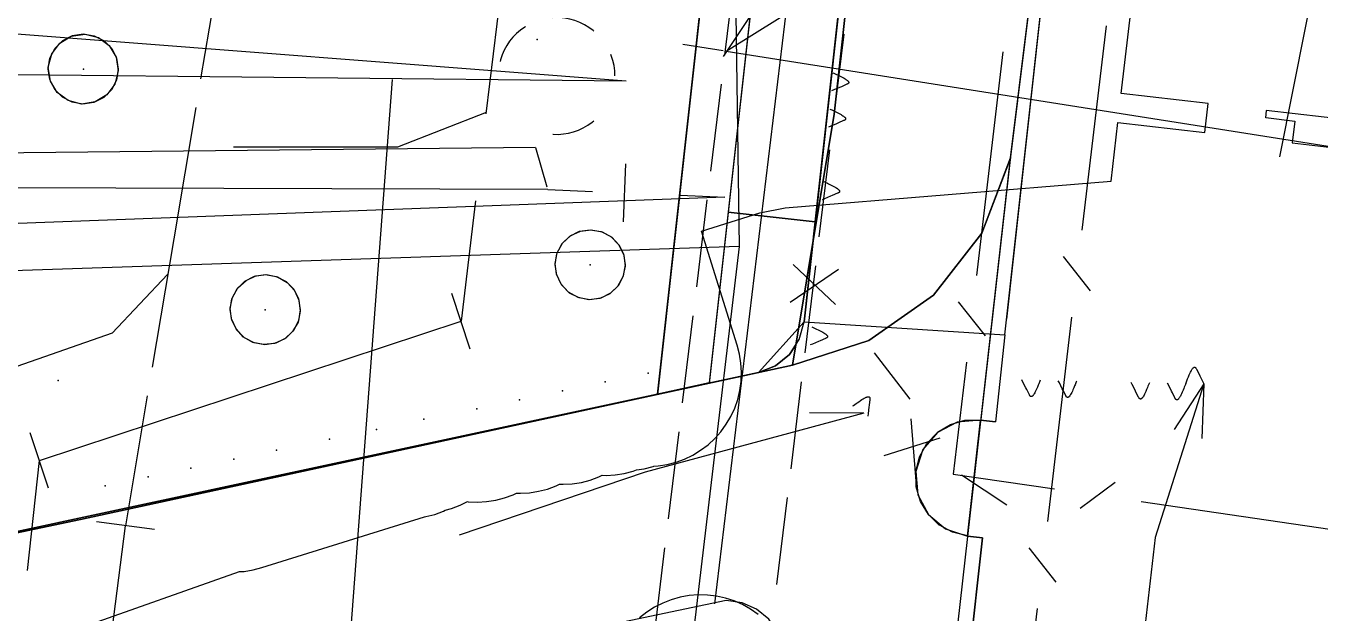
# Model space of a CAD drawing. Header units: metres. Extents: x 4550 to 4731, y 10605 to 11772.
# Drawn here: x 4657.37 to 4679.54, y 11535.86 to 11545.92 of the extents above; entities that cross this region are included whole.
import ezdxf

# ---------------------------------------------------------------- set-up
doc = ezdxf.new("R2010")
doc.units = ezdxf.units.M
for name, color, linetype in [('CURB', 7, 'Continuous'), ('ELECTR_CABLE', 7, 'Continuous'), ('ELECTR_CABLE_COMM', 7, 'Continuous'), ('GAS', 7, 'Continuous'), ('GRASS', 7, 'Continuous'), ('GROUND', 7, 'Continuous'), ('LAMP', 7, 'Continuous'), ('ROAD', 7, 'Continuous'), ('SEWER', 7, 'Continuous'), ('SIDEWALK_PATH', 7, 'Continuous'), ('TREE', 7, 'Continuous'), ('WATER_PIPELINE', 7, 'Continuous')]:
    doc.layers.add(name, color=color, linetype=linetype)

msp = doc.modelspace()

# ---------------------------------------------------------------- linework, layer by layer
at = {"layer": 'CURB'}
for points in [[(4670, 11555.928), (4668.189, 11539.599)], [(4670.856, 11555.833), (4669.076, 11539.791)], [(4670.702, 11540.848), (4672.349, 11555.697)], [(4674.173, 11540.893), (4674.855, 11547.051)], [(4669.918, 11539.981), (4670.702, 11540.848)], [(4651.169, 11535.962), (4669.918, 11539.981)], [(4673.758, 11537.15), (4673.501, 11537.178), (4673.721, 11539.166), (4673.978, 11539.137)], [(4672.907, 11529.466), (4673.758, 11537.15)]]:
    msp.add_lwpolyline(points, dxfattribs=at)
at = {"layer": 'ELECTR_CABLE'}
for points in [[(4661.112, 11549.457), (4660.73, 11547.187), (4660.363, 11545.01)], [(4665.498, 11546.472), (4665.251, 11544.409)], [(4671.195, 11545.115), (4671.208, 11545.108), (4671.255, 11545.087), (4671.276, 11545.077), (4671.307, 11545.062), (4671.341, 11545.045), (4671.364, 11545.033), (4671.386, 11545.021), (4671.402, 11545.011), (4671.418, 11545.001), (4671.428, 11544.994), (4671.435, 11544.988), (4671.442, 11544.983), (4671.445, 11544.98), (4671.448, 11544.978), (4671.452, 11544.973), (4671.455, 11544.97), (4671.457, 11544.967), (4671.459, 11544.964), (4671.461, 11544.962), (4671.463, 11544.958), (4671.464, 11544.956), (4671.464, 11544.954), (4671.465, 11544.953), (4671.465, 11544.951), (4671.465, 11544.95), (4671.465, 11544.948), (4671.465, 11544.946), (4671.465, 11544.944), (4671.465, 11544.943), (4671.465, 11544.942), (4671.464, 11544.941), (4671.464, 11544.94), (4671.463, 11544.939), (4671.463, 11544.937), (4671.462, 11544.936), (4671.461, 11544.934), (4671.46, 11544.933), (4671.459, 11544.932), (4671.458, 11544.931), (4671.457, 11544.93), (4671.455, 11544.929), (4671.454, 11544.928), (4671.452, 11544.926), (4671.45, 11544.925), (4671.447, 11544.923), (4671.443, 11544.921), (4671.439, 11544.919), (4671.431, 11544.916), (4671.34, 11544.876), (4671.309, 11544.863), (4671.208, 11544.82), (4671.169, 11544.804)], [(4660.28, 11544.517), (4659.902, 11542.271), (4659.531, 11540.071)], [(4671.143, 11544.493), (4671.157, 11544.486), (4671.203, 11544.465), (4671.224, 11544.455), (4671.255, 11544.44), (4671.289, 11544.423), (4671.312, 11544.411), (4671.334, 11544.399), (4671.35, 11544.389), (4671.366, 11544.379), (4671.376, 11544.372), (4671.384, 11544.366), (4671.39, 11544.361), (4671.393, 11544.358), (4671.396, 11544.356), (4671.401, 11544.351), (4671.403, 11544.348), (4671.405, 11544.345), (4671.407, 11544.343), (4671.409, 11544.34), (4671.411, 11544.336), (4671.412, 11544.334), (4671.412, 11544.332), (4671.413, 11544.331), (4671.413, 11544.329), (4671.413, 11544.328), (4671.414, 11544.326), (4671.413, 11544.324), (4671.413, 11544.322), (4671.413, 11544.321), (4671.413, 11544.32), (4671.413, 11544.319), (4671.412, 11544.318), (4671.412, 11544.317), (4671.411, 11544.315), (4671.41, 11544.314), (4671.409, 11544.312), (4671.408, 11544.311), (4671.407, 11544.31), (4671.406, 11544.309), (4671.405, 11544.308), (4671.404, 11544.307), (4671.402, 11544.306), (4671.4, 11544.304), (4671.398, 11544.303), (4671.395, 11544.301), (4671.391, 11544.299), (4671.387, 11544.297), (4671.379, 11544.294), (4671.288, 11544.254), (4671.258, 11544.241), (4671.157, 11544.199), (4671.117, 11544.182)], [(4665.253, 11544.431), (4663.736, 11543.837), (4660.924, 11543.837)], [(4671.039, 11543.249), (4671.053, 11543.243), (4671.1, 11543.221), (4671.12, 11543.211), (4671.151, 11543.196), (4671.185, 11543.179), (4671.209, 11543.167), (4671.231, 11543.155), (4671.247, 11543.146), (4671.263, 11543.135), (4671.272, 11543.129), (4671.28, 11543.123), (4671.287, 11543.117), (4671.29, 11543.115), (4671.292, 11543.112), (4671.297, 11543.107), (4671.3, 11543.104), (4671.302, 11543.102), (4671.304, 11543.099), (4671.305, 11543.096), (4671.307, 11543.093), (4671.308, 11543.09), (4671.309, 11543.089), (4671.309, 11543.087), (4671.31, 11543.086), (4671.31, 11543.084), (4671.31, 11543.082), (4671.31, 11543.08), (4671.31, 11543.078), (4671.31, 11543.078), (4671.309, 11543.076), (4671.309, 11543.075), (4671.309, 11543.074), (4671.308, 11543.073), (4671.307, 11543.072), (4671.307, 11543.07), (4671.305, 11543.069), (4671.304, 11543.067), (4671.304, 11543.067), (4671.302, 11543.065), (4671.301, 11543.064), (4671.3, 11543.063), (4671.299, 11543.062), (4671.296, 11543.06), (4671.294, 11543.059), (4671.291, 11543.057), (4671.287, 11543.055), (4671.283, 11543.053), (4671.276, 11543.05), (4671.184, 11543.01), (4671.154, 11542.998), (4671.053, 11542.955), (4671.013, 11542.938)], [(4665.073, 11542.92), (4664.826, 11540.857)], [(4671.241, 11541.144), (4670.512, 11541.829)], [(4659.796, 11541.657), (4658.847, 11540.653), (4654.417, 11539.108)], [(4671.289, 11541.742), (4670.461, 11541.181)], [(4664.982, 11540.382), (4664.669, 11541.332)], [(4657.602, 11538.471), (4664.826, 11540.857)], [(4670.832, 11540.762), (4670.846, 11540.755), (4670.892, 11540.734), (4670.913, 11540.724), (4670.944, 11540.709), (4670.978, 11540.692), (4671.001, 11540.68), (4671.024, 11540.668), (4671.04, 11540.658), (4671.055, 11540.648), (4671.065, 11540.641), (4671.073, 11540.635), (4671.08, 11540.63), (4671.082, 11540.627), (4671.085, 11540.625), (4671.09, 11540.62), (4671.093, 11540.617), (4671.095, 11540.614), (4671.097, 11540.611), (4671.098, 11540.609), (4671.1, 11540.605), (4671.101, 11540.603), (4671.102, 11540.601), (4671.102, 11540.6), (4671.102, 11540.598), (4671.103, 11540.597), (4671.103, 11540.595), (4671.103, 11540.593), (4671.103, 11540.591), (4671.102, 11540.59), (4671.102, 11540.589), (4671.102, 11540.588), (4671.101, 11540.587), (4671.101, 11540.586), (4671.1, 11540.584), (4671.099, 11540.583), (4671.098, 11540.581), (4671.097, 11540.58), (4671.096, 11540.579), (4671.095, 11540.578), (4671.094, 11540.577), (4671.093, 11540.576), (4671.092, 11540.575), (4671.089, 11540.573), (4671.087, 11540.572), (4671.084, 11540.57), (4671.08, 11540.568), (4671.076, 11540.566), (4671.069, 11540.563), (4670.977, 11540.523), (4670.947, 11540.51), (4670.846, 11540.467), (4670.806, 11540.451)], [(4672.52, 11539.521), (4671.91, 11540.314)], [(4677.239, 11539.791), (4677.245, 11539.805), (4677.264, 11539.853), (4677.272, 11539.874), (4677.285, 11539.906), (4677.3, 11539.941), (4677.311, 11539.965), (4677.322, 11539.988), (4677.33, 11540.004), (4677.339, 11540.021), (4677.345, 11540.031), (4677.351, 11540.039), (4677.356, 11540.046), (4677.358, 11540.049), (4677.361, 11540.052), (4677.365, 11540.057), (4677.368, 11540.06), (4677.371, 11540.062), (4677.373, 11540.064), (4677.376, 11540.066), (4677.379, 11540.068), (4677.381, 11540.069), (4677.383, 11540.07), (4677.384, 11540.07), (4677.386, 11540.071), (4677.387, 11540.071), (4677.39, 11540.071), (4677.391, 11540.071), (4677.393, 11540.071), (4677.394, 11540.071), (4677.395, 11540.071), (4677.396, 11540.071), (4677.397, 11540.07), (4677.399, 11540.07), (4677.4, 11540.069), (4677.402, 11540.068), (4677.403, 11540.067), (4677.405, 11540.066), (4677.405, 11540.066), (4677.407, 11540.065), (4677.408, 11540.063), (4677.409, 11540.062), (4677.41, 11540.061), (4677.412, 11540.059), (4677.413, 11540.057), (4677.415, 11540.054), (4677.418, 11540.05), (4677.42, 11540.046), (4677.424, 11540.039), (4677.469, 11539.95), (4677.483, 11539.921), (4677.532, 11539.822), (4677.551, 11539.784)], [(4674.744, 11539.846), (4674.738, 11539.832), (4674.72, 11539.784), (4674.711, 11539.763), (4674.698, 11539.731), (4674.683, 11539.696), (4674.673, 11539.672), (4674.662, 11539.649), (4674.653, 11539.633), (4674.644, 11539.616), (4674.638, 11539.606), (4674.633, 11539.598), (4674.627, 11539.591), (4674.625, 11539.588), (4674.623, 11539.585), (4674.618, 11539.58), (4674.615, 11539.577), (4674.613, 11539.575), (4674.61, 11539.573), (4674.608, 11539.571), (4674.604, 11539.569), (4674.602, 11539.568), (4674.601, 11539.567), (4674.599, 11539.567), (4674.597, 11539.566), (4674.596, 11539.566), (4674.594, 11539.566), (4674.592, 11539.566), (4674.59, 11539.566), (4674.589, 11539.566), (4674.588, 11539.566), (4674.587, 11539.566), (4674.586, 11539.567), (4674.585, 11539.567), (4674.583, 11539.568), (4674.582, 11539.568), (4674.58, 11539.569), (4674.579, 11539.57), (4674.578, 11539.571), (4674.577, 11539.572), (4674.576, 11539.573), (4674.574, 11539.574), (4674.574, 11539.575), (4674.571, 11539.578), (4674.57, 11539.58), (4674.568, 11539.583), (4674.566, 11539.587), (4674.564, 11539.59), (4674.56, 11539.598), (4674.515, 11539.687), (4674.5, 11539.716), (4674.451, 11539.814), (4674.432, 11539.853)], [(4675.368, 11539.832), (4675.362, 11539.818), (4675.344, 11539.77), (4675.335, 11539.749), (4675.322, 11539.717), (4675.307, 11539.682), (4675.297, 11539.658), (4675.286, 11539.635), (4675.277, 11539.619), (4675.268, 11539.602), (4675.262, 11539.592), (4675.256, 11539.584), (4675.251, 11539.577), (4675.249, 11539.574), (4675.247, 11539.571), (4675.242, 11539.566), (4675.239, 11539.563), (4675.237, 11539.561), (4675.234, 11539.559), (4675.231, 11539.557), (4675.228, 11539.555), (4675.226, 11539.554), (4675.224, 11539.553), (4675.223, 11539.553), (4675.221, 11539.552), (4675.22, 11539.552), (4675.218, 11539.552), (4675.216, 11539.552), (4675.214, 11539.552), (4675.213, 11539.552), (4675.212, 11539.552), (4675.211, 11539.552), (4675.21, 11539.553), (4675.209, 11539.553), (4675.207, 11539.554), (4675.206, 11539.555), (4675.204, 11539.556), (4675.203, 11539.557), (4675.202, 11539.557), (4675.201, 11539.558), (4675.199, 11539.559), (4675.198, 11539.561), (4675.197, 11539.562), (4675.195, 11539.564), (4675.194, 11539.566), (4675.192, 11539.569), (4675.189, 11539.573), (4675.187, 11539.577), (4675.184, 11539.584), (4675.139, 11539.673), (4675.124, 11539.702), (4675.075, 11539.801), (4675.056, 11539.839)], [(4676.616, 11539.805), (4676.61, 11539.79), (4676.591, 11539.743), (4676.583, 11539.722), (4676.57, 11539.69), (4676.555, 11539.654), (4676.544, 11539.631), (4676.533, 11539.608), (4676.525, 11539.591), (4676.516, 11539.575), (4676.51, 11539.565), (4676.504, 11539.557), (4676.499, 11539.549), (4676.497, 11539.547), (4676.494, 11539.544), (4676.49, 11539.539), (4676.487, 11539.536), (4676.485, 11539.534), (4676.482, 11539.531), (4676.479, 11539.53), (4676.476, 11539.528), (4676.474, 11539.526), (4676.472, 11539.526), (4676.471, 11539.525), (4676.469, 11539.525), (4676.468, 11539.524), (4676.466, 11539.524), (4676.464, 11539.524), (4676.462, 11539.524), (4676.461, 11539.524), (4676.46, 11539.525), (4676.459, 11539.525), (4676.458, 11539.525), (4676.456, 11539.526), (4676.455, 11539.526), (4676.454, 11539.527), (4676.452, 11539.528), (4676.45, 11539.529), (4676.45, 11539.53), (4676.448, 11539.531), (4676.447, 11539.532), (4676.446, 11539.533), (4676.445, 11539.534), (4676.443, 11539.537), (4676.442, 11539.538), (4676.44, 11539.541), (4676.437, 11539.545), (4676.435, 11539.549), (4676.431, 11539.556), (4676.386, 11539.645), (4676.372, 11539.675), (4676.323, 11539.773), (4676.304, 11539.811)], [(4677.551, 11539.784), (4676.715, 11537.154), (4676.543, 11535.668)], [(4677.239, 11539.791), (4677.234, 11539.777), (4677.215, 11539.729), (4677.207, 11539.708), (4677.194, 11539.676), (4677.179, 11539.641), (4677.168, 11539.617), (4677.157, 11539.594), (4677.149, 11539.577), (4677.139, 11539.561), (4677.133, 11539.551), (4677.128, 11539.543), (4677.123, 11539.536), (4677.121, 11539.533), (4677.118, 11539.53), (4677.114, 11539.525), (4677.111, 11539.522), (4677.108, 11539.52), (4677.106, 11539.518), (4677.103, 11539.516), (4677.1, 11539.514), (4677.097, 11539.513), (4677.096, 11539.512), (4677.094, 11539.511), (4677.093, 11539.511), (4677.091, 11539.511), (4677.089, 11539.51), (4677.088, 11539.51), (4677.086, 11539.51), (4677.085, 11539.511), (4677.084, 11539.511), (4677.083, 11539.511), (4677.081, 11539.511), (4677.08, 11539.512), (4677.079, 11539.512), (4677.077, 11539.513), (4677.076, 11539.514), (4677.074, 11539.515), (4677.073, 11539.516), (4677.072, 11539.517), (4677.071, 11539.518), (4677.07, 11539.519), (4677.069, 11539.52), (4677.067, 11539.523), (4677.065, 11539.525), (4677.063, 11539.528), (4677.061, 11539.531), (4677.059, 11539.535), (4677.055, 11539.543), (4677.01, 11539.631), (4676.996, 11539.661), (4676.947, 11539.759), (4676.928, 11539.798)], [(4677.551, 11539.784), (4677.04, 11539.002)], [(4677.551, 11539.784), (4677.516, 11538.851)], [(4659.448, 11539.578), (4659.074, 11537.355)], [(4671.537, 11539.409), (4671.549, 11539.417), (4671.591, 11539.447), (4671.61, 11539.46), (4671.638, 11539.48), (4671.67, 11539.502), (4671.691, 11539.516), (4671.713, 11539.529), (4671.729, 11539.538), (4671.746, 11539.547), (4671.756, 11539.552), (4671.765, 11539.556), (4671.774, 11539.559), (4671.777, 11539.561), (4671.781, 11539.562), (4671.787, 11539.563), (4671.791, 11539.564), (4671.794, 11539.565), (4671.798, 11539.565), (4671.801, 11539.565), (4671.805, 11539.565), (4671.807, 11539.565), (4671.809, 11539.565), (4671.811, 11539.564), (4671.812, 11539.564), (4671.814, 11539.563), (4671.815, 11539.562), (4671.817, 11539.561), (4671.819, 11539.56), (4671.819, 11539.56), (4671.82, 11539.559), (4671.821, 11539.558), (4671.822, 11539.557), (4671.822, 11539.556), (4671.823, 11539.555), (4671.824, 11539.554), (4671.825, 11539.552), (4671.826, 11539.55), (4671.826, 11539.549), (4671.826, 11539.548), (4671.827, 11539.546), (4671.827, 11539.544), (4671.827, 11539.543), (4671.828, 11539.54), (4671.828, 11539.537), (4671.828, 11539.534), (4671.828, 11539.529), (4671.827, 11539.525), (4671.827, 11539.517), (4671.816, 11539.418), (4671.812, 11539.385), (4671.8, 11539.276), (4671.795, 11539.233)], [(4671.725, 11539.281), (4667.979, 11538.27), (4664.79, 11537.192)], [(4671.725, 11539.281), (4670.791, 11539.288)], [(4672.527, 11539.188), (4672.609, 11538.191)], [(4657.759, 11537.996), (4657.445, 11538.946)], [(4673.024, 11538.853), (4672.07, 11538.555)], [(4657.396, 11536.59), (4657.602, 11538.471)], [(4673.398, 11538.227), (4674.177, 11537.712)], [(4659.57, 11537.291), (4658.578, 11537.419)], [(4658.582, 11533.52), (4659.074, 11537.355)]]:
    msp.add_lwpolyline(points, dxfattribs=at)
at = {"layer": 'ELECTR_CABLE_COMM'}
for points in [[(4675.466, 11542.418), (4675.881, 11545.917)], [(4674.108, 11545.472), (4673.657, 11541.644)], [(4675.61, 11541.379), (4675.146, 11541.967)], [(4673.338, 11541.193), (4673.802, 11540.605)], [(4674.875, 11537.429), (4675.29, 11540.928)], [(4673.482, 11540.154), (4673.257, 11538.24)], [(4673.257, 11538.24), (4674.99, 11537.986)], [(4675.431, 11537.653), (4676.033, 11538.101)], [(4676.474, 11537.768), (4679.94, 11537.26)], [(4675.018, 11536.39), (4674.555, 11536.979)], [(4674.283, 11532.44), (4674.698, 11535.939)]]:
    msp.add_lwpolyline(points, dxfattribs=at)
at = {"layer": 'GAS'}
for points in [[(4658.319, 11535.612), (4661.03, 11536.569), (4661.106, 11536.573), (4661.261, 11536.598), (4661.413, 11536.637), (4664.198, 11537.508), (4664.223, 11537.511), (4664.375, 11537.55), (4664.523, 11537.604), (4664.553, 11537.619), (4664.661, 11537.652), (4664.809, 11537.706), (4664.936, 11537.768), (4664.949, 11537.766), (4665.106, 11537.76), (4665.262, 11537.769), (4665.418, 11537.793), (4665.57, 11537.832), (4665.717, 11537.887), (4665.774, 11537.914), (4665.84, 11537.912), (4665.996, 11537.921), (4666.152, 11537.945), (4666.304, 11537.984), (4666.451, 11538.039), (4666.51, 11538.067), (4666.574, 11538.065), (4666.73, 11538.074), (4666.886, 11538.098), (4667.038, 11538.137), (4667.185, 11538.192), (4667.242, 11538.219), (4667.309, 11538.217), (4667.465, 11538.226), (4667.621, 11538.25), (4667.773, 11538.289), (4667.83, 11538.31), (4667.964, 11538.331), (4668.116, 11538.371), (4668.125, 11538.374), (4668.199, 11538.379), (4668.355, 11538.403), (4668.507, 11538.442), (4668.654, 11538.497), (4668.795, 11538.565), (4668.929, 11538.647), (4669.055, 11538.741), (4669.17, 11538.848), (4669.275, 11538.965), (4669.367, 11539.092), (4669.447, 11539.227), (4669.513, 11539.37), (4669.564, 11539.518), (4669.601, 11539.671), (4669.623, 11539.826), (4669.629, 11539.983), (4669.62, 11540.14), (4669.596, 11540.295), (4669.556, 11540.447), (4668.945, 11542.402), (4669.945, 11542.715), (4670.378, 11542.799), (4675.96, 11543.26), (4676.078, 11544.264), (4677.568, 11544.089), (4677.626, 11544.586), (4676.136, 11544.761), (4676.55, 11548.288)], [(4680.109, 11544.295), (4678.619, 11544.469), (4678.605, 11544.343), (4678.61, 11544.345), (4679.106, 11544.287), (4679.062, 11543.914), (4679.938, 11543.811)], [(4669.913, 11535.837), (4669.784, 11535.927), (4669.647, 11536.003), (4669.503, 11536.066), (4669.354, 11536.115), (4669.201, 11536.148), (4669.045, 11536.167), (4668.888, 11536.17), (4668.731, 11536.157), (4668.576, 11536.13), (4668.425, 11536.087), (4668.279, 11536.03), (4668.139, 11535.959), (4668.007, 11535.874), (4667.884, 11535.777)]]:
    msp.add_lwpolyline(points, dxfattribs=at)
at = {"layer": 'GRASS'}
for points in [[(4672.467, 11555.731), (4657.455, 11557.391), (4637.577, 11559.12), (4636.558, 11563.223), (4634.646, 11563.115), (4639.93, 11549.03), (4640.672, 11548.083), (4646.17, 11537.627), (4650.721, 11535.866), (4658.302, 11537.463), (4670.501, 11540.106), (4671.215, 11544.406)], [(4668.19, 11539.61), (4670, 11555.928), (4670.857, 11555.844), (4669.077, 11539.8)], [(4669.964, 11547.794), (4669.401, 11542.725), (4670.892, 11542.559), (4671.454, 11547.628)], [(4658.952, 11545.175), (4658.921, 11544.987), (4658.835, 11544.823), (4658.703, 11544.692), (4658.534, 11544.607), (4658.346, 11544.579), (4658.163, 11544.609), (4657.998, 11544.694), (4657.864, 11544.829), (4657.779, 11544.999), (4657.752, 11545.182), (4657.782, 11545.365), (4657.869, 11545.534), (4658.004, 11545.668), (4658.17, 11545.75), (4658.353, 11545.779), (4658.541, 11545.748), (4658.709, 11545.66), (4658.839, 11545.528), (4658.923, 11545.363)], [(4658.951, 11545.148), (4658.892, 11544.918), (4658.754, 11544.734), (4658.557, 11544.615), (4658.322, 11544.579), (4658.091, 11544.638), (4657.907, 11544.776), (4657.788, 11544.973), (4657.753, 11545.209), (4657.811, 11545.44), (4657.949, 11545.624), (4658.146, 11545.742), (4658.382, 11545.778), (4658.613, 11545.719), (4658.797, 11545.581), (4658.916, 11545.384)], [(4669.077, 11539.8), (4669.918, 11539.981), (4670.211, 11540.094), (4670.45, 11540.288), (4670.619, 11540.545), (4670.702, 11540.848), (4670.892, 11542.559), (4669.401, 11542.725)], [(4667.636, 11541.822), (4667.604, 11541.635), (4667.519, 11541.47), (4667.387, 11541.339), (4667.218, 11541.254), (4667.03, 11541.226), (4666.847, 11541.256), (4666.682, 11541.341), (4666.548, 11541.476), (4666.463, 11541.646), (4666.436, 11541.83), (4666.465, 11542.013), (4666.553, 11542.181), (4666.688, 11542.315), (4666.854, 11542.398), (4667.037, 11542.426), (4667.225, 11542.395), (4667.393, 11542.308), (4667.523, 11542.175), (4667.607, 11542.01)], [(4667.635, 11541.803), (4667.598, 11541.617), (4667.507, 11541.455), (4667.372, 11541.329), (4667.199, 11541.249), (4667.011, 11541.226), (4666.829, 11541.263), (4666.667, 11541.353), (4666.537, 11541.492), (4666.458, 11541.664), (4666.436, 11541.848), (4666.472, 11542.03), (4666.564, 11542.196), (4666.703, 11542.325), (4666.872, 11542.403), (4667.056, 11542.425), (4667.242, 11542.389), (4667.408, 11542.296), (4667.534, 11542.16), (4667.612, 11541.992)], [(4662.069, 11541.03), (4662.031, 11540.844), (4661.939, 11540.682), (4661.803, 11540.557), (4661.63, 11540.478), (4661.441, 11540.457), (4661.26, 11540.494), (4661.098, 11540.585), (4660.969, 11540.725), (4660.891, 11540.898), (4660.87, 11541.083), (4660.907, 11541.264), (4661, 11541.43), (4661.141, 11541.558), (4661.31, 11541.634), (4661.494, 11541.656), (4661.68, 11541.618), (4661.845, 11541.524), (4661.97, 11541.387), (4662.048, 11541.218)], [(4662.07, 11541.052), (4662.039, 11540.865), (4661.953, 11540.7), (4661.821, 11540.57), (4661.652, 11540.484), (4661.464, 11540.456), (4661.281, 11540.487), (4661.116, 11540.572), (4660.982, 11540.707), (4660.897, 11540.876), (4660.87, 11541.06), (4660.9, 11541.243), (4660.987, 11541.412), (4661.122, 11541.545), (4661.288, 11541.628), (4661.471, 11541.656), (4661.659, 11541.626), (4661.827, 11541.538), (4661.958, 11541.406), (4662.041, 11541.24)], [(4669.364, 11536.076), (4660.249, 11534.16), (4660.153, 11534.129), (4660.065, 11534.08), (4659.99, 11534.014), (4659.928, 11533.934), (4669.304, 11535.69), (4669.546, 11535.672), (4669.786, 11535.638), (4670.023, 11535.59), (4670.257, 11535.526), (4670.098, 11535.754), (4669.888, 11535.927), (4669.639, 11536.037)]]:
    msp.add_lwpolyline(points, close=True, dxfattribs=at)
msp.add_lwpolyline([(4651.169, 11535.962), (4668.19, 11539.61), (4670, 11555.929), (4662.858, 11556.632), (4663.339, 11560.195), (4663.346, 11560.392), (4663.315, 11560.584), (4663.247, 11560.767), (4663.144, 11560.935), (4663.01, 11561.079), (4662.851, 11561.193), (4662.674, 11561.274), (4662.482, 11561.32), (4661.131, 11561.502), (4660.735, 11561.477), (4660.391, 11561.307), (4660.136, 11561.022), (4660.006, 11560.647), (4659.5, 11556.963), (4638.408, 11559.041)], dxfattribs=at)
at = {"layer": 'GROUND'}
msp.add_lwpolyline([(4638.408, 11559.041), (4659.5, 11556.963), (4659.527, 11557.162), (4662.879, 11556.791), (4662.858, 11556.632), (4672.349, 11555.697), (4670.86, 11542.271), (4670.558, 11540.452), (4670.45, 11540.288), (4670.211, 11540.094), (4669.918, 11539.981), (4651.169, 11535.962)], dxfattribs=at)
at = {"layer": 'LAMP'}
msp.add_point((4657.924, 11539.842), dxfattribs=at)
at = {"layer": 'ROAD'}
msp.add_lwpolyline([(4672.945, 11532.21), (4673.506, 11537.168), (4673.505, 11537.172), (4673.504, 11537.175), (4673.501, 11537.178), (4673.498, 11537.179), (4673.245, 11537.242), (4673.244, 11537.242), (4673.019, 11537.367), (4673.018, 11537.367), (4672.832, 11537.545), (4672.831, 11537.546), (4672.695, 11537.77), (4672.694, 11537.772), (4672.622, 11538.023), (4672.622, 11538.024), (4672.617, 11538.282), (4672.617, 11538.283), (4672.678, 11538.533), (4672.678, 11538.535), (4672.804, 11538.764), (4672.805, 11538.765), (4672.987, 11538.954), (4672.988, 11538.955), (4673.208, 11539.088), (4673.209, 11539.089), (4673.457, 11539.161), (4673.458, 11539.161), (4673.72, 11539.166), (4673.721, 11539.166), (4673.722, 11539.166), (4673.725, 11539.167), (4673.729, 11539.168), (4673.731, 11539.171), (4673.733, 11539.175), (4674.236, 11543.629), (4676.264, 11559.941)], dxfattribs=at)
at = {"layer": 'SEWER'}
for points in [[(4669.17, 11536.019), (4672.212, 11561.191)], [(4669.521, 11546.906), (4669.339, 11545.417)], [(4671.203, 11544.288), (4671.385, 11545.777)], [(4669.279, 11544.92), (4669.098, 11543.431)], [(4670.961, 11542.303), (4671.143, 11543.792)], [(4669.037, 11542.935), (4668.856, 11541.446)], [(4670.719, 11540.317), (4670.901, 11541.806)], [(4668.795, 11540.95), (4668.614, 11539.461)], [(4670.477, 11538.332), (4670.659, 11539.821)], [(4668.554, 11538.964), (4668.372, 11537.475)], [(4670.235, 11536.347), (4670.417, 11537.836)], [(4668.312, 11536.979), (4668.131, 11535.49)]]:
    msp.add_lwpolyline(points, dxfattribs=at)
at = {"layer": 'SIDEWALK_PATH'}
for points in [[(4633.761, 11564.497), (4634.619, 11564.801), (4635.404, 11565.261), (4636.096, 11565.865), (4636.558, 11563.223), (4637.577, 11559.12), (4657.455, 11557.391), (4672.467, 11555.731), (4671.215, 11544.406), (4670.501, 11540.106), (4671.813, 11540.528), (4672.918, 11541.303), (4673.749, 11542.366), (4674.24, 11543.655), (4676.443, 11561.382), (4676.92, 11566.177), (4677.431, 11569.536), (4678.471, 11577.557)], [(4672.945, 11532.209), (4674.239, 11543.652), (4673.748, 11542.364), (4672.917, 11541.302), (4671.812, 11540.528), (4670.5, 11540.106), (4658.302, 11537.463), (4650.721, 11535.866), (4646.17, 11537.627), (4640.672, 11548.083), (4639.93, 11549.03), (4634.646, 11563.115), (4636.558, 11563.223), (4636.096, 11565.865), (4635.405, 11565.261), (4634.619, 11564.802), (4633.762, 11564.497)], [(4651.169, 11535.962), (4669.918, 11539.981), (4670.211, 11540.094), (4670.45, 11540.288), (4670.619, 11540.545), (4670.702, 11540.848), (4674.143, 11540.623), (4673.978, 11539.137), (4673.721, 11539.166), (4673.325, 11539.131), (4672.986, 11538.953), (4672.738, 11538.66), (4672.617, 11538.282), (4672.652, 11537.887), (4672.83, 11537.547), (4673.122, 11537.299), (4673.501, 11537.178), (4673.758, 11537.15), (4673.287, 11532.923)]]:
    msp.add_lwpolyline(points, dxfattribs=at)
msp.add_lwpolyline([(4676.27, 11559.819), (4676.219, 11560.791), (4675.871, 11561.676), (4675.265, 11562.407), (4674.437, 11562.921), (4674.214, 11562.984), (4673.984, 11562.994), (4673.758, 11562.952), (4673.546, 11562.858), (4673.361, 11562.717), (4673.215, 11562.54), (4673.113, 11562.334), (4673.061, 11562.107), (4672.349, 11555.697), (4670.702, 11540.848), (4674.143, 11540.623), (4674.409, 11543.042)], close=True, dxfattribs=at)
at = {"layer": 'TREE'}
for p in [(4666.126, 11545.685), (4658.355, 11545.176), (4667.036, 11541.826), (4661.47, 11541.056), (4668.029, 11539.969), (4666.56, 11539.664), (4667.295, 11539.817), (4665.826, 11539.512), (4664.184, 11539.18), (4665.092, 11539.359), (4663.378, 11539.003), (4662.571, 11538.835), (4661.665, 11538.647), (4660.196, 11538.342), (4660.931, 11538.495), (4659.462, 11538.19), (4658.728, 11538.037)]:
    msp.add_point(p, dxfattribs=at)
at = {"layer": 'WATER_PIPELINE'}
for points in [[(4678.849, 11543.675), (4679.97, 11549.303), (4681.103, 11558.381)], [(4669.32, 11545.39), (4672.515, 11550.185), (4673.48, 11557.918)], [(4669.364, 11545.482), (4676.587, 11549.992), (4677.56, 11557.79)], [(4669.472, 11550.104), (4669.588, 11542.136)], [(4667.654, 11544.97), (4635.662, 11547.441), (4620.712, 11542.158)], [(4667.099, 11545.828), (4667.087, 11545.839), (4667.015, 11545.892), (4666.938, 11545.938), (4666.858, 11545.977), (4666.774, 11546.009), (4666.688, 11546.033), (4666.6, 11546.049), (4666.511, 11546.058), (4666.422, 11546.058), (4666.397, 11546.056)], [(4665.926, 11545.904), (4665.916, 11545.898), (4665.844, 11545.846), (4665.776, 11545.787), (4665.713, 11545.723), (4665.657, 11545.654), (4665.607, 11545.58), (4665.564, 11545.501), (4665.528, 11545.419), (4665.5, 11545.335), (4665.493, 11545.306)], [(4669.317, 11545.491), (4668.625, 11545.6)], [(4667.461, 11545.059), (4667.457, 11545.148), (4667.445, 11545.237), (4667.425, 11545.324), (4667.398, 11545.409), (4667.39, 11545.428)], [(4669.364, 11545.482), (4681.381, 11543.587)], [(4667.654, 11544.97), (4640.207, 11545.255), (4630.983, 11541.995)], [(4663.643, 11544.999), (4662.309, 11527.288)], [(4666.397, 11544.061), (4666.4, 11544.061), (4666.489, 11544.059), (4666.579, 11544.066), (4666.667, 11544.08), (4666.753, 11544.103), (4666.838, 11544.133), (4666.919, 11544.17), (4666.997, 11544.215), (4667.07, 11544.266), (4667.099, 11544.29)], [(4666.1, 11543.833), (4640.886, 11543.571), (4633.471, 11540.951)], [(4666.1, 11543.833), (4666.296, 11543.161)], [(4667.641, 11543.555), (4667.599, 11542.559)], [(4666.31, 11543.114), (4640.394, 11543.197), (4625.325, 11537.872)], [(4669.346, 11542.985), (4641.752, 11541.957), (4625.548, 11536.23)], [(4666.31, 11543.114), (4667.079, 11543.081)], [(4668.577, 11543.018), (4669.346, 11542.985)], [(4669.588, 11542.136), (4644.522, 11541.297), (4632.075, 11536.899)], [(4669.588, 11542.136), (4665.383, 11506.66)]]:
    msp.add_lwpolyline(points, dxfattribs=at)

doc.saveas('drawing.dxf')
